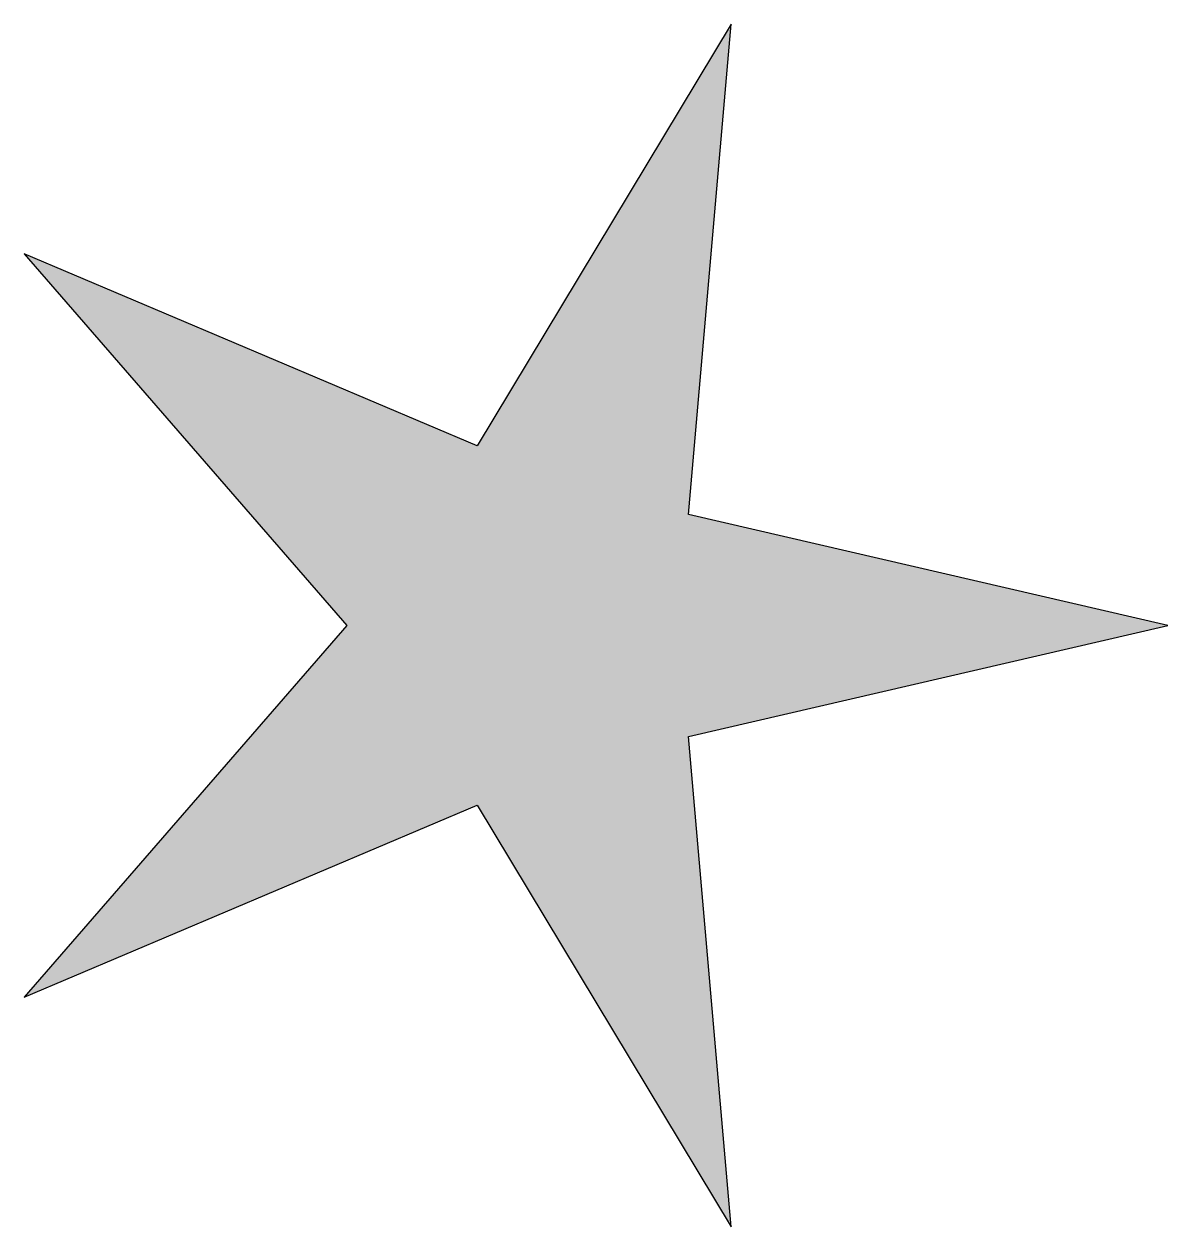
# Model space of a CAD drawing. Header units: metres. Extents: x 1023.183 to 1023.794, y 1019.108 to 1019.749.
import ezdxf

# ---------------------------------------------------------------- set-up
doc = ezdxf.new("R2010")
doc.units = ezdxf.units.M

msp = doc.modelspace()

# ---------------------------------------------------------------- hatches: boundary and pattern name
at = {"true_color": 0xf26722}
h = msp.add_hatch(color=30, dxfattribs=at)
h.dxf.hatch_style = 1
h.paths.add_polyline_path([(1023.56052, 1019.10755), (1023.53779, 1019.36919), (1023.79365, 1019.42843), (1023.53779, 1019.48767), (1023.56052, 1019.74931), (1023.42512, 1019.52428), (1023.18331, 1019.62674), (1023.35548, 1019.42843), (1023.18331, 1019.23012), (1023.42512, 1019.33258)])

# ---------------------------------------------------------------- linework, layer by layer
msp.add_lwpolyline([(1023.56052, 1019.10755), (1023.53779, 1019.36919), (1023.79365, 1019.42843), (1023.53779, 1019.48767), (1023.56052, 1019.74931), (1023.42512, 1019.52428), (1023.18331, 1019.62674), (1023.35548, 1019.42843), (1023.18331, 1019.23012), (1023.42512, 1019.33258)], close=True)

doc.saveas('drawing.dxf')
